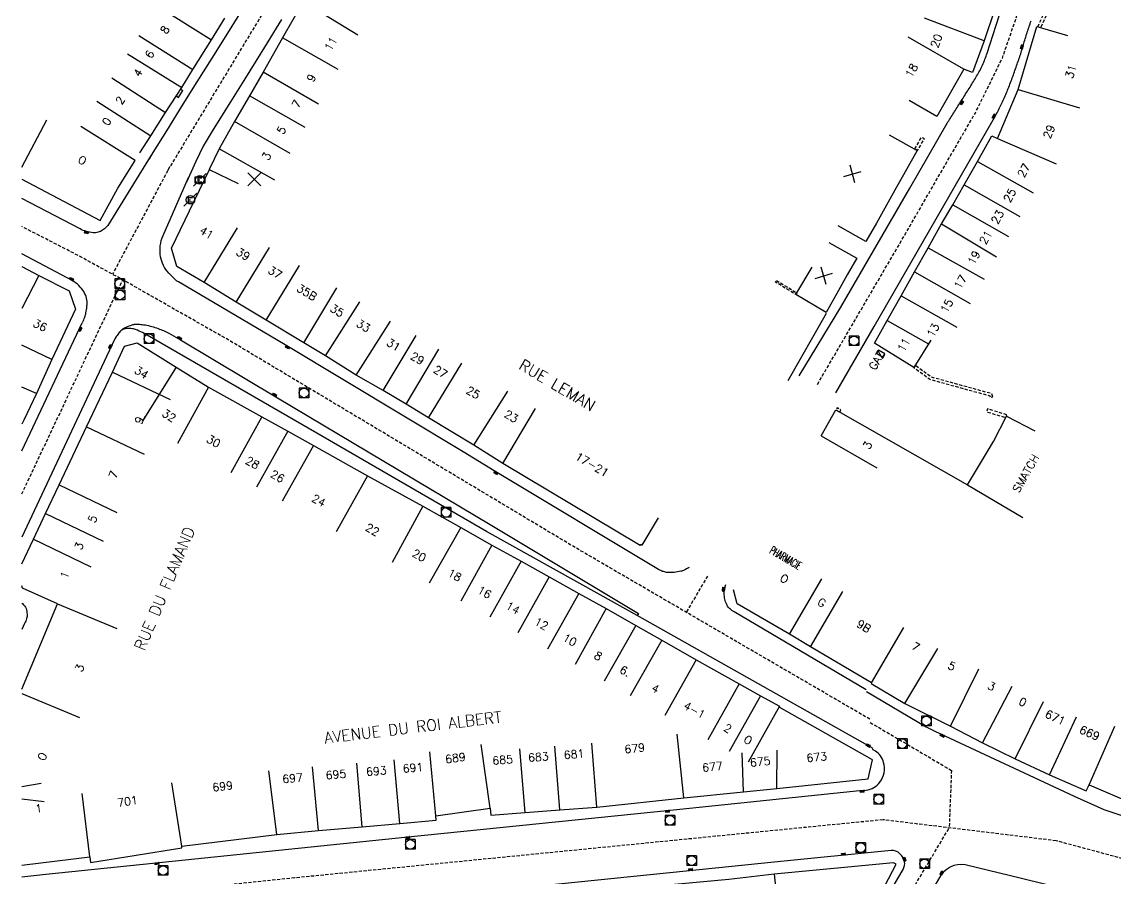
# Model space of a CAD drawing. Header units: millimetres. Extents: x 116000 to 117000, y 126000 to 127000.
# Drawn here: x 116000 to 116170.7, y 126490.3 to 126624 of the extents above; entities that cross this region are included whole.
import ezdxf
from ezdxf.enums import TextEntityAlignment as Align

# ---------------------------------------------------------------- set-up
doc = ezdxf.new("R2010")
doc.units = ezdxf.units.MM
doc.linetypes.add('DASHED', pattern=[0.75, 0.5, -0.25])
doc.layers.get('0').update_dxf_attribs({"linetype": 'CONTINUOUS'})
for name, color, linetype in [('W0001', 6, 'DASHED'), ('W0008', 7, 'CONTINUOUS'), ('W0100', 7, 'CONTINUOUS'), ('W0105', 7, 'CONTINUOUS'), ('W0112', 1, 'DASHED'), ('W0400', 7, 'CONTINUOUS'), ('W0420', 7, 'CONTINUOUS'), ('W0471', 7, 'CONTINUOUS'), ('W0984', 7, 'CONTINUOUS'), ('W0989', 7, 'CONTINUOUS'), ('W0991', 7, 'CONTINUOUS'), ('W1102', 7, 'CONTINUOUS'), ('W1471', 7, 'CONTINUOUS')]:
    doc.layers.add(name, color=color, linetype=linetype)
doc.styles.get("Standard").update_dxf_attribs({"font": 'romans.shx', "width": 0.85})

# ---------------------------------------------------------------- blocks, each defined once
blk = doc.blocks.new('T400')
for p, q in [((-0.15, 0.3), (0.15, 0.3)), ((-0.15, -0.25), (-0.15, 0.3)), ((-0.15, 0.15), (0.15, 0.15)), ((-0.15, 0), (0.15, 0)), ((0.15, 0.3), (0.15, -0.25)), ((-0.15, -0.15), (0.15, -0.15)), ((-0.15, -0.25), (-0.15, -0.3)), ((-0.15, -0.3), (0.15, -0.3)), ((0.15, -0.3), (0.15, -0.25))]:
    blk.add_line(p, q)
blk = doc.blocks.new('T420')
for p, q in [((0.75, 0.75), (-0.75, 0.75)), ((-0.75, 0.75), (-0.75, -0.75)), ((0.75, 0.75), (0.75, -0.75)), ((0.75, -0.75), (-0.75, -0.75))]:
    blk.add_line(p, q)
blk.add_ellipse((0, 0), major_axis=(-0.53, 0.53), ratio=1, start_param=3.926991, end_param=10.210176)
blk = doc.blocks.new('T471')
for p, q in [((-0.333334, 0.333334), (-0.333334, -0.333334)), ((-0.333334, 0.333334), (0.333334, 0.333334)), ((-0.333334, 0), (0, 0)), ((0.500001, 0.500001), (1.000002, 1.000002)), ((-0.500001, -0.500001), (-1.000002, -1.000002)), ((-0.333334, -0.333334), (0.333334, -0.333334))]:
    blk.add_line(p, q)
blk.add_ellipse((0, 0), major_axis=(0.471405, 0.471405), ratio=1, start_param=5.4977871438, end_param=11.780972451)
blk = doc.blocks.new('T1471')
at = {"color": 0, "linetype": 'Continuous', "flags": 128}
blk.add_lwpolyline([(-0.75, -0.5), (-0.75, 0.5), (0.75, 0.5), (0.75, -0.5), (-0.75, -0.5)], dxfattribs=at)
blk = doc.blocks.new('t991o')
at = {"color": 0, "linetype": 'Continuous'}
for p, q in [((-1, 1), (1, -1)), ((-1, -1), (1, 1))]:
    blk.add_line(p, q, dxfattribs=at)

msp = doc.modelspace()

# ---------------------------------------------------------------- linework, layer by layer
at = {"layer": 'W0001', "flags": 128}
for points in [[(116124.21, 126567.39), (116137.74, 126590.53), (116144.72, 126602.64), (116148.82, 126609.69), (116153.08, 126618.35), (116157.88, 126632.24), (116161.41, 126641.18), (116167.16, 126655.18), (116173.1, 126668.44), (116180.73, 126684.99), (116191, 126707.35), (116201.49, 126730.29), (116206.3, 126742.14)], [(116023.12, 126601.43), (116014.15, 126584.58)], [(116132.38, 126515.11), (116086.54, 126541.82), (116032.56, 126574.14), (116016.2, 126583.46), (116009.01, 126587.39), (116000, 126592.03)], [(116000, 126550.28), (116001.96, 126554.46), (116015.74, 126583.71)], [(116107.04, 126537.46), (116103.73, 126531.8)]]:
    msp.add_lwpolyline(points, dxfattribs=at)
at = {"layer": 'W0001'}
for points in [[(116037.8, 126625.68), (116022.77, 126600.79)], [(117000, 126537.97), (116762.97, 126477.2), (116728.39, 126467.1), (116640.04, 126445.66), (116631.21, 126442.12), (116461.83, 126336.15), (116451.49, 126333.62), (116439.12, 126332.61), (116428.77, 126334.13), (116421.2, 126338.42), (116334.87, 126395.95), (116266.21, 126443.89), (116232.64, 126469.38), (116210.43, 126481.24), (116200.83, 126485.52), (116161.46, 126496.12), (116134.45, 126499.4), (116042.57, 126490.32), (116000, 126485.86)], [(116132.44, 126514.6), (116145.13, 126507.11), (116144.78, 126498.15)], [(116127.21, 126468.58), (116144.78, 126498.15)]]:
    msp.add_lwpolyline(points, dxfattribs=at)
at = {"layer": 'W0008'}
for points in [[(116033.97, 126625.23), (116031.83, 126621.83), (116029.65, 126618.33), (116027.33, 126614.62), (116025.15, 126611.12), (116022.6, 126606.99), (116020.44, 126603.59), (116019.85, 126602.63)], [(116040.53, 126624.35), (116037.86, 126620.04), (116034.9, 126615.24), (116032.56, 126611.52), (116029.87, 126607.17), (116028.33, 126604.58), (116027.18, 126602.21), (116025.69, 126598.95)]]:
    msp.add_lwpolyline(points, dxfattribs=at)
at = {"layer": 'W0008', "flags": 128}
for points in [[(116121.34, 126568.73), (116127.87, 126579.43), (116138.61, 126598.02), (116144.46, 126608.15), (116144.59, 126608.36), (116144.72, 126608.56), (116144.85, 126608.77), (116144.98, 126608.98), (116145.11, 126609.18), (116145.24, 126609.39), (116145.37, 126609.6), (116145.5, 126609.81), (116145.63, 126610.01), (116145.76, 126610.22), (116145.89, 126610.43), (116146.01, 126610.63), (116146.14, 126610.84), (116146.27, 126611.05), (116146.4, 126611.25), (116146.53, 126611.46), (116146.66, 126611.67), (116146.8, 126611.88), (116146.94, 126612.1), (116147.07, 126612.31), (116147.21, 126612.52), (116147.35, 126612.74), (116147.49, 126612.95), (116147.62, 126613.16), (116147.76, 126613.38), (116147.9, 126613.59), (116148.03, 126613.81), (116148.17, 126614.02), (116148.3, 126614.24), (116148.43, 126614.45), (116148.56, 126614.66), (116148.69, 126614.87), (116148.81, 126615.09), (116148.94, 126615.3), (116149.06, 126615.51), (116149.19, 126615.72), (116149.31, 126615.93), (116149.43, 126616.15), (116149.55, 126616.36), (116149.66, 126616.58), (116149.77, 126616.8), (116149.88, 126617.03), (116149.98, 126617.25), (116150.08, 126617.48), (116150.18, 126617.71), (116150.27, 126617.94), (116150.37, 126618.17), (116150.46, 126618.4), (116150.54, 126618.64), (116150.62, 126618.87), (116150.7, 126619.11), (116152.57, 126624.91)], [(116127.08, 126566.05), (116133.08, 126576.43), (116143.74, 126594.95), (116151.67, 126608.72), (116151.79, 126608.93), (116151.91, 126609.15), (116152.02, 126609.36), (116152.14, 126609.57), (116152.25, 126609.79), (116152.36, 126610.01), (116152.47, 126610.22), (116152.58, 126610.44), (116152.69, 126610.66), (116152.8, 126610.88), (116152.91, 126611.09), (116153.01, 126611.31), (116153.11, 126611.53), (116153.21, 126611.76), (116153.32, 126611.98), (116153.41, 126612.2), (116153.51, 126612.42), (116153.61, 126612.65), (116153.71, 126612.89), (116153.81, 126613.12), (116153.9, 126613.35), (116154, 126613.59), (116154.09, 126613.82), (116154.18, 126614.06), (116154.27, 126614.29), (116154.36, 126614.53), (116154.45, 126614.76), (116154.54, 126615), (116154.63, 126615.23), (116154.71, 126615.47), (116154.8, 126615.71), (116154.88, 126615.95), (116154.97, 126616.18), (116155.05, 126616.42), (116155.14, 126616.66), (116155.22, 126616.9), (116155.3, 126617.13), (116155.38, 126617.37), (116155.47, 126617.61), (116155.55, 126617.85), (116155.63, 126618.09), (116155.71, 126618.32), (116155.79, 126618.55), (116155.86, 126618.78), (116155.94, 126619.02), (116156.01, 126619.25), (116156.08, 126619.49), (116156.15, 126619.72), (116156.22, 126619.95), (116156.29, 126620.19), (116156.36, 126620.42), (116156.43, 126620.66), (116156.5, 126620.89), (116156.57, 126621.13), (116156.65, 126621.36), (116156.72, 126621.6), (116156.79, 126621.83), (116156.86, 126622.06), (116156.94, 126622.3), (116157.01, 126622.53), (116157.09, 126622.76), (116157.17, 126622.99), (116157.25, 126623.22), (116157.33, 126623.45), (116157.42, 126623.69), (116157.5, 126623.93), (116157.59, 126624.16)], [(116119.64, 126568.01), (116125.65, 126578.53)], [(116000, 126557.02), (116009.42, 126577)]]:
    msp.add_lwpolyline(points, dxfattribs=at)
for points in [[(116020.2, 126603.19), (116013.4, 126592.22, -0.06453), (116013.17, 126591.94, -0.031574), (116012.6, 126591.46, -0.092223), (116011.91, 126591.13, -0.088004), (116011.11, 126591.06, -0.049258), (116010.07, 126591.26, -0.049782), (116009.09, 126591.65), (116000, 126596.42)], [(116104.16, 126538.8, -0.036557), (116103.4, 126538.37, -0.060364), (116102.89, 126538.2, -0.015246), (116101.85, 126538.02, -0.035027), (116101.4, 126537.99, -0.025386), (116100.67, 126538.03, -0.050286), (116100.31, 126538.1, -0.025227), (116099.78, 126538.3, -0.034111), (116099.42, 126538.49), (116073.76, 126553.9), (116068.92, 126556.85), (116041.13, 126573.57), (116024.44, 126583.38, -0.052917), (116024.01, 126583.7, -0.018718), (116022.95, 126584.76, -0.070613), (116022.1, 126585.97, -0.074339), (116021.66, 126587.3, -0.07349), (116021.61, 126589.01, -0.074014), (116022.06, 126590.65), (116026.03, 126599.67)], [(116009.45, 126577.03, 0.030152), (116009.83, 126577.9, 0.041744), (116010.01, 126578.56, 0.016482), (116010.15, 126579.5, 0.027664), (116010.19, 126580.07, 0.08252), (116010.02, 126581.11, 0.078782), (116009.51, 126582.1, 0.046415), (116008.68, 126583.02, 0.065256), (116007.96, 126583.53), (116000, 126587.75)], [(116132.92, 126510.53), (116096.07, 126531.3), (116090.3, 126534.54), (116072.52, 126544.43), (116046.03, 126559.75), (116019.57, 126575.08, 0.013512), (116019.09, 126575.34, 0.006567), (116018.06, 126575.84, 0.062885), (116017.43, 126576.05, 0.050751), (116016.62, 126576.13, 0.106232), (116015.78, 126575.94, 0.117222), (116015.17, 126575.46, 0.019353), (116014.76, 126574.9, 0.038492), (116014.59, 126574.59), (116013.23, 126571.72), (116000, 126543.53)], [(116015.17, 126575.46, -0.043758), (116015.78, 126576.04, -0.065742), (116016.26, 126576.32, -0.026028), (116017.22, 126576.68, -0.053866), (116017.71, 126576.78, -0.039751), (116018.37, 126576.78, -0.030246), (116019.23, 126576.67, -0.036829), (116021.29, 126576.11, -0.043498), (116022.93, 126575.37), (116024.79, 126574.32), (116039.89, 126565.31), (116073.09, 126545.5), (116096.27, 126531.6), (116096.07, 126531.3)], [(116131.83, 126519.68), (116111.22, 126531.85, -0.035228), (116110.87, 126532.09, -0.023507), (116110.39, 126532.51, -0.088328), (116110.04, 126533, -0.060321), (116109.75, 126533.84, -0.034313), (116109.68, 126534.32, -0.022142), (116109.66, 126535.07, -0.053158), (116109.71, 126535.5, -0.035224), (116109.91, 126536.13)], [(116000, 126533.21, -0.046398), (116000.47, 126532.74, -0.106363), (116000.65, 126532.39, -0.044987), (116000.81, 126531.49, -0.090904), (116000.74, 126530.82, -0.072624), (116000.4, 126530.06), (116000, 126529.09)], [(116131.86, 126519.43), (116141.16, 126513.94), (116142.55, 126513.24), (116164.31, 126503.07), (116168.91, 126501.03), (116197.02, 126491.67, 0.0868), (116199.13, 126491.85, 0.183), (116201.11, 126493.52), (116215.05, 126518.97)], [(116000, 126490.5), (116003.76, 126490.9), (116020.43, 126492.64), (116059.79, 126496.68), (116101.75, 126500.97), (116130.79, 126503.97), (116131.8, 126504.04, 0.2109), (116133.97, 126505.28, 0.2319), (116134.53, 126508.36, 0.1944), (116133.25, 126510.12), (116132.82, 126510.37)], [(116124.85, 126469.96), (116137.45, 126491.36, 0.1303), (116137.83, 126492.56, 0.2069), (116137.1, 126494.08, 0.2101), (116135.73, 126494.62), (116117.45, 126492.8), (116103.7, 126491.4), (116061.84, 126487.13), (116020.95, 126482.98), (116018, 126484.62), (116001.96, 126483.06, 0.0784), (116000.16, 126481.14, 0.021591), (116000, 126480.86, 0.0499)], [(116258.33, 126438.19), (116261.32, 126437.31, 0.0765), (116262.41, 126437.1, 0.2412), (116263.47, 126437.75, 0.1876), (116263.55, 126438.78, 0.172), (116262.28, 126440.42), (116238.41, 126457.83, 0.0183), (116226.46, 126466.12, 0.0211), (116217.21, 126471.3, 0.0053), (116210.37, 126474.67), (116206.8, 126478.59), (116203.14, 126479.97), (116197.78, 126479.83, 0.0096), (116195.05, 126480.66, 0.007), (116191.17, 126481.61), (116156.09, 126490.23), (116147.28, 126492.39, 0.318624), (116143.27, 126490.37), (116129.56, 126467.19)]]:
    msp.add_lwpolyline(points, format="xyb", dxfattribs=at)
at = {"layer": 'W0100'}
for points in [[(116043.9, 126627.1), (116040.71, 126621.48), (116037.65, 126616.13), (116035.53, 126612.45), (116033.22, 126608.44), (116030.81, 126604.17), (116029.26, 126600.96), (116033.76, 126598.78)], [(116018.42, 126603.52), (116020.11, 126606.2), (116022.45, 126609.82), (116024.98, 126613.75), (116026.71, 126616.55), (116029.62, 126621.2), (116031.71, 126624.56)]]:
    msp.add_lwpolyline(points, dxfattribs=at)
at = {"layer": 'W0100', "flags": 128}
for points in [[(116147.14, 126627.43), (116151.88, 126625.84), (116150.26, 126621.01), (116148.4, 126616.09), (116147.08, 126616.62), (116142.87, 126609.24), (116138.53, 126611.72)], [(116141.9, 126574.27), (116139.25, 126570.03), (116133.13, 126573.84), (116135.08, 126577.37), (116137.27, 126581.23), (116139.37, 126584.95), (116141.49, 126588.71), (116143.58, 126592.46), (116145.35, 126595.43), (116147.11, 126598.52), (116149.18, 126602.19), (116151.43, 126606.22), (116152.3, 126605.76), (116155.56, 126613.42), (116158.47, 126623.28), (116163.27, 126621.86)], [(116135.43, 126606.36), (116139.8, 126603.92), (116138.14, 126600.96), (116136.56, 126598.16), (116134.98, 126595.37), (116133.42, 126592.58), (116131.79, 126589.7), (116127.43, 126592.15)], [(116000, 126599.42), (116012.21, 126592.99), (116012.21, 126592.99), (116014.96, 126598.01), (116017.69, 126602.36)], [(116099.34, 126546.55), (116096.78, 126542.26), (116096.62, 126542.36), (116096.55, 126542.24), (116075.07, 126555.03), (116070.55, 126557.87), (116063.49, 126562.17), (116059.98, 126564.31), (116056.43, 126566.43), (116052.19, 126568.81), (116047.43, 126571.83), (116044.02, 126573.88), (116038.16, 126577.4), (116033.47, 126580.23), (116028.45, 126583.29), (116024.22, 126585.77), (116023.36, 126588.66), (116026.91, 126596), (116029.33, 126601.06)], [(116126, 126589.56), (116130.35, 126587.1), (116128.87, 126584.48), (116127.48, 126582.03), (116125.58, 126578.61), (116120.84, 126581.4), (116123.37, 126585.71)], [(116000, 126585.78), (116002.67, 126584.38), (116007.41, 126581.98), (116008.39, 126579.15), (116004.66, 126571.29), (116002.27, 126565.95), (116000.3, 126561.78), (116000, 126561.15)], [(116000, 126539.37), (116001.83, 126543.23), (116003.69, 126547.24), (116005.83, 126551.69), (116010.09, 126560.76), (116014.14, 126569.3), (116016.05, 126573.33), (116018, 126573.89), (116024.08, 126570.07), (116029.14, 126566.93), (116037.49, 126562.32), (116041.53, 126560.08), (116045.51, 126557.85), (116053.96, 126553.09), (116062.62, 126548.35), (116068.55, 126545.03), (116073.36, 126542.29), (116077.93, 126539.78), (116082.32, 126537.34), (116086.95, 126534.76), (116091.22, 126532.39), (116095.86, 126529.74), (116099.89, 126527.47), (116105.3, 126524.37), (116111.98, 126520.64), (116115.34, 126518.78), (116118.28, 126517.12)], [(116124.79, 126559.33), (116127.1, 126563.39), (116147.66, 126551.69), (116151.68, 126558.46), (116153.73, 126562.42), (116158.17, 126560.12)], [(116000, 126519.79), (116005.58, 126533.14), (116000.12, 126535.59), (116000, 126535.91)], [(116132.66, 126520.8), (116123.12, 126526.41), (116119.86, 126528.36), (116111.66, 126533.14), (116111.11, 126535.3)], [(116132.59, 126520.7), (116137.87, 126517.55), (116144.96, 126514.02), (116149.98, 126511.41), (116155.08, 126508.91), (116160.43, 126506.42), (116166.19, 126503.9), (116166.62, 126504.88), (116172.85, 126502.18), (116172.42, 126501.2), (116178.13, 126498.67), (116181.53, 126497.74), (116190.18, 126495.47), (116198.17, 126493.29), (116199.65, 126493.92), (116202.2, 126498.51), (116207.61, 126508.14), (116211.91, 126515.77), (116214.05, 126519.57)], [(116000, 126492.31), (116010.62, 126493.59), (116010.73, 126492.75), (116024.95, 126495.02), (116024.97, 126495.27), (116039.8, 126497.1), (116046.32, 126497.72), (116053.14, 126498.29), (116059.02, 126498.8), (116064.7, 126499.34), (116064.63, 126500.03), (116073.14, 126501.24), (116073.23, 126500.1), (116078.57, 126500.53), (116083.98, 126500.94), (116089.76, 126501.39), (116103.36, 126502.82), (116112.68, 126503.77), (116117.88, 126504.31), (116132.13, 126505.81), (116132.82, 126508.75), (116118.21, 126517)], [(116123.21, 126471.88), (116125.3, 126471.03), (116130.07, 126480.15), (116136.51, 126492.48), (116136.1, 126492.7), (116117.48, 126490.92), (116110.37, 126490.08), (116095.15, 126488.69), (116084.37, 126487.51), (116079.25, 126487.08), (116073.59, 126486.59), (116067.77, 126486.02), (116062.52, 126485.54), (116051.59, 126484.51), (116044.79, 126483.81), (116035.7, 126482.73), (116036.29, 126477.76)]]:
    msp.add_lwpolyline(points, dxfattribs=at)
msp.add_lwpolyline([(116133.44, 126572.25), (116134.42, 126571.64), (116134.74, 126572.16), (116133.74, 126572.75)], close=True, dxfattribs=at)
at = {"layer": 'W0105'}
for p, q in [((116024.46, 126612.2), (116025.13, 126613.26)), ((116024.8, 126613.47), (116025.13, 126613.26)), ((116024.12, 126612.42), (116024.46, 126612.2))]:
    msp.add_line(p, q, dxfattribs=at)
at = {"layer": 'W0112', "flags": 128}
msp.add_lwpolyline([(116158.62, 126623.24), (116165.09, 126637.28), (116165.49, 126637.1), (116159.05, 126623.11)], dxfattribs=at)
for points in [[(116139.41, 126604.15), (116140.48, 126606), (116140.87, 126605.77), (116139.8, 126603.92)], [(116117.81, 126583.63), (116121, 126581.66), (116120.84, 126581.4), (116117.65, 126583.37)], [(116151.57, 126565.46), (116151.43, 126565.93), (116142, 126568.51), (116139.48, 126570.34), (116139.25, 126570.03), (116141.84, 126568.16), (116151.12, 126565.61), (116151.21, 126565.34)], [(116127.69, 126563.07), (116127.87, 126563.41), (116127.28, 126563.73), (116127.1, 126563.39)], [(116153.77, 126562.64), (116150.78, 126563.56), (116150.64, 126563.11), (116153.63, 126562.19)]]:
    msp.add_lwpolyline(points, close=True, dxfattribs=at)
at = {"layer": 'W1102'}
for p, q in [((116052.46, 126621.93), (116043.9, 126627.1)), ((116021.12, 126626.48), (116029.62, 126621.2)), ((116018.24, 126621.86), (116026.71, 126616.55)), ((116049.4, 126616.54), (116040.71, 126621.48)), ((116016.48, 126619.01), (116024.98, 126613.75)), ((116014.04, 126615.24), (116022.45, 126609.82)), ((116046.32, 126611.16), (116037.65, 126616.13)), ((116011.71, 126611.63), (116020.11, 126606.2)), ((116044.21, 126607.48), (116035.53, 126612.45)), ((116041.88, 126603.44), (116033.22, 126608.44)), ((116039.52, 126599.26), (116030.81, 126604.17)), ((116137.87, 126517.55), (116142.99, 126526.14)), ((116144.96, 126514.02), (116149.42, 126522.98)), ((116149.98, 126511.41), (116154.6, 126520.27)), ((116155.08, 126508.91), (116159.48, 126517.89)), ((116160.43, 126506.42), (116164.65, 126515.48)), ((116103.36, 126502.82), (116102.32, 126512.77)), ((116166.62, 126504.88), (116170.62, 126514.04)), ((116073.14, 126501.24), (116071.73, 126511.14)), ((116083.98, 126500.94), (116083.23, 126510.91)), ((116089.76, 126501.39), (116088.98, 126511.36)), ((116064.63, 126500.03), (116063.69, 126509.99)), ((116078.57, 126500.53), (116077.76, 126510.5)), ((116112.68, 126503.77), (116112.44, 126509.87)), ((116117.88, 126504.31), (116117.9, 126510.28)), ((116046.32, 126497.72), (116045.37, 126507.68)), ((116053.14, 126498.29), (116052.31, 126508.25)), ((116059.02, 126498.8), (116058.15, 126508.76)), ((116039.8, 126497.1), (116038.58, 126507.03)), ((116000, 126504.59), (116002.99, 126505.1)), ((116024.97, 126495.27), (116023.39, 126505.15)), ((116010.62, 126493.59), (116009.42, 126503.52)), ((116117.48, 126490.92), (116118.43, 126480.96))]:
    msp.add_line(p, q, dxfattribs=at)
at = {"layer": 'W1102', "flags": 128}
for points in [[(116150.26, 126621.01), (116140.91, 126624.55)], [(116147.08, 126616.62), (116138.39, 126621.58)], [(116155.56, 126613.42), (116165.15, 126610.59)], [(116000, 126601.33), (116003.88, 126608.68)], [(116017.69, 126602.36), (116009.22, 126607.67)], [(116152.3, 126605.76), (116161.5, 126601.84)], [(116149.18, 126602.19), (116157.91, 126597.31)], [(116147.11, 126598.52), (116155.82, 126593.6)], [(116145.35, 126595.43), (116154.05, 126590.49)], [(116028.45, 126583.29), (116033.65, 126591.83)], [(116143.58, 126592.46), (116152.16, 126587.32)], [(116033.47, 126580.23), (116038.68, 126588.76)], [(116141.49, 126588.71), (116150.23, 126583.84)], [(116038.16, 126577.4), (116043.33, 126585.95)], [(116002.67, 126584.38), (116000, 126579.25)], [(116139.37, 126584.95), (116148.07, 126580.03)], [(116044.02, 126573.88), (116049.16, 126582.45)], [(116137.27, 126581.23), (116145.97, 126576.31)], [(116047.43, 126571.83), (116052.78, 126580.27)], [(116135.08, 126577.37), (116141.54, 126573.71)], [(116052.19, 126568.81), (116057.54, 126577.26)], [(116056.43, 126566.43), (116061.55, 126575.02)], [(116004.66, 126571.29), (116000, 126573.5)], [(116059.98, 126564.31), (116065.1, 126572.9)], [(116063.49, 126562.17), (116068.69, 126570.71)], [(116014.14, 126569.3), (116023.17, 126565.01)], [(116024.08, 126570.07), (116018.8, 126561.59)], [(116002.27, 126565.95), (116000, 126566.96)], [(116029.14, 126566.93), (116024.31, 126558.17)], [(116070.55, 126557.87), (116075.86, 126566.34)], [(116037.49, 126562.32), (116032.63, 126553.59)], [(116075.07, 126555.03), (116080.18, 126563.62)], [(116010.09, 126560.76), (116019.12, 126556.47)], [(116041.53, 126560.08), (116036.64, 126551.35)], [(116124.79, 126559.33), (116133.48, 126554.38)], [(116045.51, 126557.85), (116040.62, 126549.13)], [(116053.96, 126553.09), (116049.05, 126544.38)], [(116147.66, 126551.69), (116156.26, 126546.59)], [(116005.83, 126551.69), (116014.84, 126547.36)], [(116062.62, 126548.35), (116057.82, 126539.58)], [(116003.69, 126547.24), (116012.7, 126542.91)], [(116068.55, 126545.03), (116063.61, 126536.33)], [(116001.83, 126543.23), (116010.79, 126538.92)], [(116073.36, 126542.29), (116068.55, 126533.53)], [(116077.93, 126539.78), (116073.07, 126531.04)], [(116082.32, 126537.34), (116077.45, 126528.61)], [(116119.86, 126528.36), (116124.89, 126537)], [(116086.95, 126534.76), (116082.08, 126526.03)], [(116123.12, 126526.41), (116128.19, 126535.03)], [(116005.58, 126533.14), (116014.81, 126529.28)], [(116091.22, 126532.39), (116086.37, 126523.65)], [(116095.86, 126529.74), (116090.89, 126521.06)], [(116132.66, 126520.8), (116137.72, 126529.42)], [(116099.89, 126527.47), (116094.98, 126518.76)], [(116105.3, 126524.37), (116100.37, 126515.67)], [(116111.98, 126520.64), (116107.11, 126511.91)], [(116000, 126519.12), (116008.99, 126515.36)], [(116115.34, 126518.78), (116110.43, 126510.06)], [(116118.28, 126517.12), (116113.37, 126508.41)], [(116003.49, 126502.18), (116000, 126502.61)]]:
    msp.add_lwpolyline(points, dxfattribs=at)

# ---------------------------------------------------------------- block references
at = {"layer": 'W0400'}
for p, rotation in [((116156.12, 126620.06), 163.318447437443), ((116146.71, 126611.4), 327.7990508011771), ((116151.75, 126609.22), 151.0876092122608), ((116010.08, 126591.12), 251.6155812429726), ((116007.77, 126583.8), 62.1037291508574), ((116009.12, 126575.99), 154.7390112184447), ((116024.62, 126574.59), 60.55762300870433), ((116013.81, 126573.3), 334.7867738586486), ((116041.44, 126573.2), 239.1150827865209), ((116039.47, 126565.74), 59.17722798072287), ((116074, 126553.58), 238.8701918352751), ((116109.56, 126535.38), 351.164376934902), ((116143.72, 126512.55), 65.36574504275711), ((116132.16, 126511), 61.35970938791971), ((116131.22, 126503.83), 94.63844044317345), ((116100.8, 126500.74), 95.8343832306767), ((116060.26, 126496.63), 95.87213169429221), ((116128.28, 126494.04), 95.37353704684172), ((116021.12, 126492.57), 96.0868521723634), ((116137.79, 126493.24), 19.6583117246067), ((116104.43, 126491.61), 96.00164204098743), ((116143.61, 126491.11), 325.8805513603237)]:
    msp.add_blockref('T400', p, dxfattribs=dict(at, rotation=rotation))
at = {"layer": 'W0420'}
for p in [(116015.27, 126583.11), (116015.31, 126581.36), (116019.84, 126574.52), (116129.91, 126574.19), (116044.04, 126566.06), (116066.24, 126547.42), (116141.21, 126514.84), (116137.45, 126511.28), (116133.77, 126502.61), (116101.2, 126499.31), (116060.65, 126495.55), (116130.98, 126495.05), (116104.58, 126493.03), (116022.05, 126491.48), (116140.93, 126492.52)]:
    msp.add_blockref('T420', p, dxfattribs=at)
at = {"layer": 'W0471'}
for p in [(116027.79, 126599.33), (116026.31, 126596.22)]:
    msp.add_blockref('T471', p, dxfattribs=at)
at = {"layer": 'W0991'}
for p, rotation in [((116129.69, 126600.24), 60.63364427654121), ((116125.2, 126584.34), 61.23302422172937)]:
    msp.add_blockref('t991o', p, dxfattribs=dict(at, rotation=rotation))
msp.add_blockref('t991o', (116036.29, 126599.41), dxfattribs=at)
at = {"layer": 'W1471'}
msp.add_blockref('T1471', (116027.83, 126599.32), dxfattribs=at)

# ---------------------------------------------------------------- texts
at = {"layer": 'W0984'}
for s, rotation, p in [('GAZ', 59.7816, (116133.49, 126571.16)), ('SMATCH', 60.3893, (116156.73, 126553.48))]:
    msp.add_text(s, height=1.25, rotation=rotation, dxfattribs=at).set_placement(p, align=Align.MIDDLE)
at = {"layer": 'W0984', "width": 0.5}
msp.add_text('PHARMACIE', height=1.25, rotation=329.7868, dxfattribs=at).set_placement((116119.26, 126540.28), align=Align.MIDDLE)
at = {"layer": 'W0989'}
for s, rotation, p in [('RUE LEMAN', 329.2381, (116083.6, 126567.26)), ('RUE DU FLAMAND', 67.3099, (116022.28, 126535.5)), ('AVENUE DU ROI ALBERT', 6.8111, (116061.06, 126513.84))]:
    msp.add_text(s, height=1.75, rotation=rotation, dxfattribs=at).set_placement(p, align=Align.MIDDLE)
at = {"layer": 'W0991'}
for s, rotation, p in [('8', 57.988, (116022.34, 126622.76)), ('20', 69.2844, (116142.78, 126621.03)), ('11', 60.4076, (116048.24, 126620.58)), ('6', 58.3034, (116019.95, 126618.93)), ('18', 60.3059, (116138.9, 126616.4)), ('31', 72.6901, (116163.78, 126616.24)), ('4', 57.2035, (116018.13, 126616.04)), ('9', 60.2125, (116045.2, 126615.24)), ('2', 57.1175, (116015.35, 126611.74)), ('7', 60.1364, (116042.87, 126611.17)), ('0', 57.8015, (116013.24, 126608.43)), ('5', 60.0531, (116040.52, 126607.09)), ('29', 66.9175, (116160.37, 126606.84)), ('O', 332.2066, (116009.43, 126602.37)), ('3', 60.5805, (116038.21, 126603.03)), ('27', 60.7964, (116156.42, 126600.79)), ('25', 60.5501, (116154.24, 126596.91)), ('23', 60.4373, (116152.32, 126593.52)), ('41', 329.2381, (116028.85, 126591.07)), ('21', 59.1055, (116150.47, 126590.35)), ('39', 329.2381, (116034.56, 126587.72)), ('19', 60.902, (116148.65, 126587.18)), ('37', 329.2381, (116039.53, 126584.86)), ('17', 60.5501, (116146.52, 126583.38)), ('35B', 329.2381, (116044.5, 126581.76)), ('35', 329.2381, (116049.22, 126578.9)), ('15', 60.5054, (116144.41, 126579.64)), ('36', 333.157, (116002.85, 126576.61)), ('33', 329.2381, (116053.32, 126576.54)), ('13', 60.5008, (116142.26, 126575.85)), ('31', 329.2381, (116058.04, 126573.56)), ('11', 61.1234, (116137.69, 126573.56)), ('29', 329.2381, (116061.76, 126571.45)), ('34', 328.1008, (116018.67, 126569.25)), ('27', 329.2381, (116065.37, 126569.34)), ('25', 329.2381, (116070.46, 126566.11)), ('9.', 64.6274, (116018.44, 126562.03)), ('32', 328.1008, (116022.98, 126562.51)), ('23', 329.2381, (116076.42, 126562.39)), ('30', 330.6326, (116029.93, 126558.5)), ('3', 60.3105, (116132.03, 126557.89)), ('28', 330.6326, (116036.01, 126555.14)), ('17-21', 329.2381, (116089.02, 126554.87)), ('7', 67.3099, (116014.29, 126553.29)), ('26', 330.6326, (116039.92, 126553.03)), ('24', 330.6326, (116046.36, 126549.24)), ('5', 67.3099, (116011.05, 126546.38)), ('22', 330.6326, (116054.73, 126544.7)), ('3', 67.3099, (116008.94, 126542.15)), ('20', 330.6326, (116062.04, 126540.67)), ('18', 330.6326, (116067.58, 126537.6)), ('1', 67.3099, (116006.68, 126537.64)), ('O', 329.5613, (116119.04, 126537.03)), ('16', 330.6326, (116072.23, 126534.93)), ('14', 330.6326, (116076.67, 126532.47)), ('G', 329.5613, (116124.88, 126533.31)), ('12', 330.6326, (116081.11, 126530.01)), ('9B', 329.5613, (116131.45, 126529.63)), ('10', 330.6326, (116085.56, 126527.48)), ('7', 329.1825, (116139.58, 126526.42)), ('8', 330.6326, (116089.98, 126524.98)), ('3', 67.3099, (116009.01, 126523.12)), ('6.', 330.6326, (116094.2, 126522.62)), ('5', 333.5611, (116145.2, 126523.4)), ('4', 330.6326, (116098.92, 126519.89)), ('3', 332.4709, (116151.4, 126520.25)), ('4-1', 330.6326, (116105.01, 126516.53)), ('0', 333.8923, (116156.27, 126517.79)), ('671', 335.0174, (116161.34, 126515.37)), ('2', 330.6326, (116110.22, 126513.68)), ('O', 330.6326, (116113.38, 126511.84)), ('669', 336.4107, (116166.71, 126512.95)), ('679', 6.0058, (116095.68, 126510.56)), ('O', 67.3099, (116003.2, 126509.28)), ('689', 8.0802, (116067.69, 126509.05)), ('685', 4.6466, (116075.06, 126508.75)), ('683', 4.292, (116080.64, 126509.21)), ('681', 4.4867, (116086.21, 126509.64)), ('675', 5.926, (116115.27, 126508.47)), ('673', 5.9841, (116124.1, 126509.18)), ('693', 4.9758, (116055.34, 126507.01)), ('691', 5.4075, (116061.06, 126507.53)), ('677', 5.8415, (116107.82, 126507.68)), ('697', 5.441, (116042.26, 126505.88)), ('695', 4.7191, (116049.03, 126506.48)), ('699', 7.0467, (116031.34, 126504.62)), ('701', 9.0755, (116016.5, 126502.28)), ('1', 6.8787, (116002.63, 126501.19))]:
    msp.add_text(s, height=1.25, rotation=rotation, dxfattribs=at).set_placement(p, align=Align.MIDDLE)

doc.saveas('drawing.dxf')
